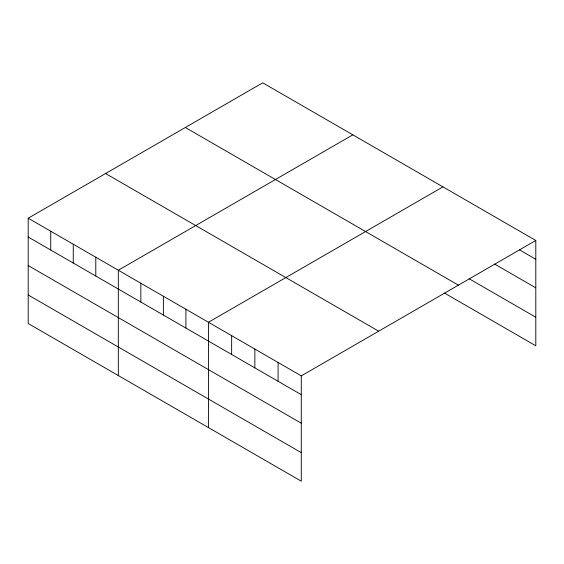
<?xml version="1.0" encoding="UTF-8"?>
<svg xmlns="http://www.w3.org/2000/svg" width="564" height="564" viewBox="0 0 564 564"><rect width="100%" height="100%" fill="white"/><g stroke="black" fill="none" stroke-linecap="round" stroke-linejoin="round"><path stroke-width="0.85" d="M301.282 423.226L301.282 375.871L28.2 218.205L28.2 323.524L301.282 481.191L301.282 423.226L28.2 265.566M28.2 218.205L262.718 82.809L535.8 240.476L535.8 345.795L444.446 293.054M352.831 134.838L118.32 270.234L118.32 375.553M442.951 186.867L208.433 322.263L208.433 427.582M301.282 375.871L535.8 240.476M519.324 249.774L535.8 259.285M494.614 264.051L535.8 287.83M469.156 278.771L535.8 317.243M185.323 127.492L458.412 285.151M105.588 173.529L378.677 331.188M28.2 237.014L301.282 394.68M28.2 294.979L301.282 452.645M278.073 362.469L278.073 381.278M254.857 349.067L254.857 367.876M231.649 335.665L231.649 354.474M185.908 309.255L185.908 328.065M163.377 296.248L163.377 315.057M140.845 283.241L140.845 302.05M95.788 257.226L95.788 276.036M73.257 244.219L73.257 263.028M50.732 231.212L50.732 250.021"/></g></svg>
